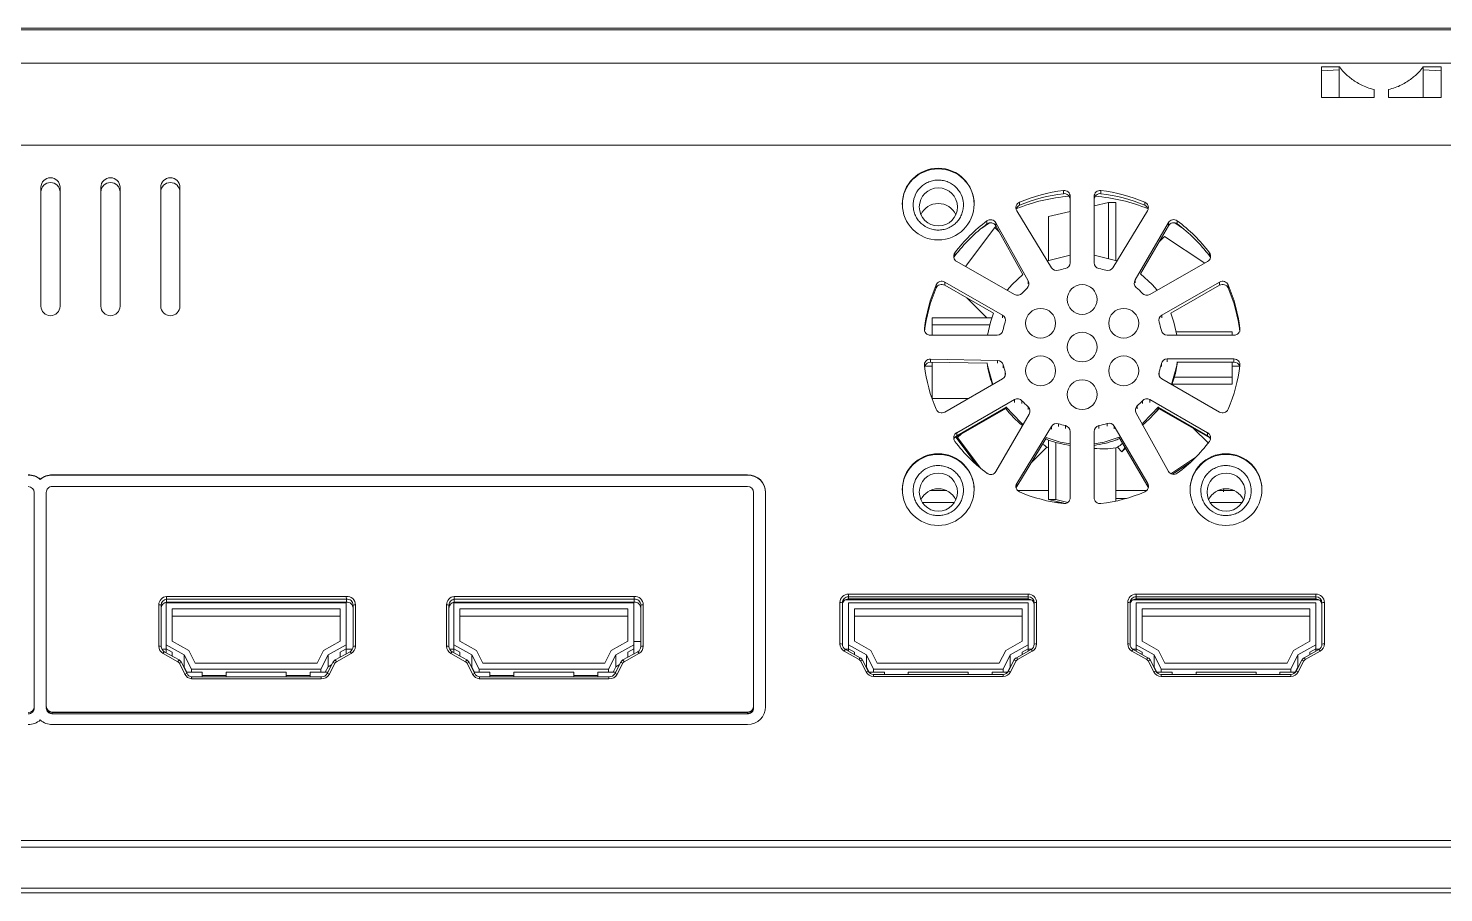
# Model space of a CAD drawing. Header units: millimetres. Extents: x 56 to 1167, y 133 to 726.
# Drawn here: x 844.4 to 962.5, y 185.2 to 257.3 of the extents above; entities that cross this region are included whole.
import ezdxf

# ---------------------------------------------------------------- set-up
doc = ezdxf.new("R2010")
doc.units = ezdxf.units.MM

msp = doc.modelspace()

# ---------------------------------------------------------------- linework, layer by layer
at = {"color": 7, "linetype": 'Continuous', "lineweight": 15}
for p, q in [((1143.744, 257.186), (790.787, 257.186)), ((1143.736, 257.304), (790.796, 257.304)), ((790.598, 254.404), (1143.934, 254.404)), ((952.266, 254.087), (953.809, 254.087)), ((952.266, 251.529), (952.266, 254.087)), ((952.266, 253.742), (953.766, 253.852)), ((953.766, 254.039), (953.766, 251.529)), ((960.723, 254.087), (962.266, 254.087)), ((960.766, 251.529), (960.766, 254.039)), ((960.766, 253.852), (962.266, 253.742)), ((962.266, 254.087), (962.266, 251.529)), ((956.666, 251.529), (952.266, 251.529)), ((956.666, 252.204), (956.666, 251.529)), ((957.866, 251.529), (957.866, 252.204)), ((962.266, 251.529), (957.866, 251.529)), ((1144.157, 247.542), (790.375, 247.542)), ((845.466, 244.038), (845.466, 234.123)), ((847.066, 234.123), (847.066, 244.038)), ((850.466, 244.038), (850.466, 234.123)), ((852.066, 234.123), (852.066, 244.038)), ((855.466, 244.038), (855.466, 234.123)), ((857.066, 234.123), (857.066, 244.038)), ((930.757, 243.507), (930.757, 243.768)), ((931.316, 237.75), (931.316, 243.276)), ((933.316, 243.276), (933.316, 237.75)), ((933.875, 243.768), (933.875, 243.507)), ((926.866, 242.084), (929.755, 237.331)), ((927.097, 242.797), (927.097, 242.535)), ((929.516, 241.596), (931.316, 242.019)), ((933.316, 242.489), (934.516, 242.771)), ((934.516, 242.771), (934.516, 238.134)), ((934.516, 242.771), (935.116, 242.771)), ((934.877, 237.331), (937.766, 242.084)), ((935.116, 242.771), (935.116, 237.938)), ((937.535, 242.535), (937.535, 242.797)), ((924.378, 240.977), (924.378, 241.239)), ((927.819, 236.222), (925.115, 241.081)), ((925.115, 241.081), (925.115, 240.82)), ((929.516, 241.596), (929.516, 237.938)), ((939.513, 241.096), (936.728, 236.31)), ((939.513, 240.834), (937.172, 236.811)), ((939.513, 240.834), (939.513, 241.096)), ((940.245, 241.245), (940.245, 240.984)), ((922.579, 237.435), (925.033, 240.683)), ((925.033, 240.683), (925.135, 240.784)), ((925.033, 240.683), (925.386, 240.333)), ((927.38, 236.75), (925.115, 240.82)), ((939.175, 239.929), (938.729, 239.487)), ((939.175, 239.929), (942.537, 237.713)), ((921.7, 238.579), (921.7, 238.317)), ((942.932, 238.317), (942.932, 238.579)), ((921.851, 237.852), (926.673, 235.089)), ((937.959, 235.089), (942.781, 237.852)), ((925.673, 233.371), (920.851, 236.134)), ((920.851, 236.134), (920.851, 235.872)), ((943.781, 236.134), (938.959, 233.371)), ((943.781, 235.872), (943.781, 236.134)), ((920.141, 235.638), (920.141, 235.9)), ((924.923, 233.539), (920.851, 235.872)), ((943.781, 235.872), (939.709, 233.539)), ((944.49, 235.9), (944.49, 235.638)), ((922.696, 234.815), (924.371, 233.154)), ((919.816, 233.154), (924.774, 233.154)), ((919.816, 232.559), (919.816, 233.154)), ((919.654, 231.703), (925.223, 231.703)), ((919.816, 231.703), (919.816, 232.559)), ((919.816, 232.559), (924.588, 232.559)), ((939.409, 231.703), (944.977, 231.703)), ((944.816, 231.979), (940.177, 231.979)), ((944.816, 231.979), (944.816, 231.703)), ((919.189, 229.128), (919.816, 229.128)), ((925.258, 229.602), (919.665, 229.707)), ((919.665, 229.707), (919.665, 229.446)), ((924.395, 229.356), (919.665, 229.446)), ((919.816, 226.427), (919.816, 229.443)), ((944.977, 229.718), (939.409, 229.718)), ((944.977, 229.456), (940.25, 229.456)), ((944.816, 229.456), (944.816, 228.196)), ((944.816, 229.128), (945.448, 229.128)), ((944.977, 229.456), (944.977, 229.718)), ((920.851, 225.287), (925.673, 228.05)), ((938.959, 228.05), (943.781, 225.287)), ((944.816, 228.196), (940.007, 228.196)), ((944.816, 228.196), (944.816, 227.602)), ((924.816, 227.618), (924.816, 227.602)), ((924.822, 227.602), (924.816, 227.602)), ((944.816, 227.602), (939.81, 227.602)), ((939.816, 227.559), (939.816, 227.602)), ((919.816, 226.427), (922.839, 226.427)), ((926.673, 226.331), (921.851, 223.568)), ((925.955, 225.658), (921.851, 223.307)), ((922.222, 223.455), (925.942, 225.584)), ((925.942, 225.584), (925.942, 225.651)), ((942.781, 223.568), (937.959, 226.331)), ((942.781, 223.307), (938.677, 225.658)), ((938.69, 225.584), (938.69, 225.651)), ((938.69, 225.584), (942.952, 223.144)), ((925.119, 220.325), (927.903, 225.111)), ((936.812, 225.199), (939.516, 220.34)), ((921.68, 223.144), (921.841, 223.237)), ((921.781, 223.202), (923.572, 220.831)), ((921.841, 223.237), (922.222, 223.455)), ((921.921, 223.157), (921.841, 223.237)), ((921.851, 223.568), (921.851, 223.307)), ((921.921, 223.157), (922.222, 223.455)), ((923.867, 220.581), (921.921, 223.157)), ((929.755, 224.09), (926.866, 219.337)), ((931.316, 218.145), (931.316, 223.671)), ((933.316, 223.671), (933.316, 218.145)), ((937.781, 219.333), (934.996, 224.118)), ((937.781, 219.071), (935.406, 223.153)), ((942.828, 222.706), (941.613, 223.911)), ((942.781, 223.307), (942.781, 223.568)), ((929.321, 223.114), (926.866, 219.075)), ((928.087, 221.084), (929.376, 222.362)), ((929.516, 217.985), (929.516, 222.948)), ((930.116, 217.985), (930.116, 222.752)), ((935.116, 222.942), (935.071, 222.931)), ((935.1, 222.942), (935.116, 222.942)), ((935.116, 222.948), (935.116, 222.942)), ((935.116, 217.858), (935.116, 222.305)), ((935.256, 222.362), (935.639, 221.982)), ((935.639, 221.982), (935.892, 222.317)), ((935.923, 222.263), (935.639, 221.982)), ((941.785, 221.513), (939.711, 220.146)), ((939.847, 220.095), (941.326, 221.069)), ((845.416, 219.653), (845.416, 219.679)), ((846.416, 220.058), (904.416, 220.058)), ((846.416, 220.034), (846.416, 220.058)), ((904.416, 220.034), (846.416, 220.034)), ((904.416, 220.034), (904.416, 220.058)), ((844.916, 218.569), (844.916, 200.706)), ((845.916, 218.58), (845.916, 200.751)), ((904.416, 219.075), (846.416, 219.075)), ((904.916, 200.751), (904.916, 218.58)), ((905.916, 218.569), (905.916, 200.706)), ((919.613, 218.73), (921.019, 218.73)), ((926.866, 219.337), (926.866, 219.075)), ((926.939, 218.73), (929.516, 218.73)), ((935.116, 218.73), (937.698, 218.73)), ((937.781, 219.071), (937.781, 219.333)), ((943.613, 218.73), (945.019, 218.73)), ((918.982, 217.734), (921.649, 217.734)), ((930.116, 217.985), (929.516, 217.985)), ((929.516, 217.985), (930.908, 217.658)), ((931.117, 217.749), (930.116, 217.985)), ((930.174, 217.734), (930.581, 217.734)), ((936.011, 218.083), (935.116, 218.083)), ((942.982, 217.734), (945.649, 217.734)), ((855.304, 205.753), (855.304, 209.208)), ((855.504, 209.183), (855.504, 205.727)), ((870.916, 209.366), (855.916, 209.366)), ((855.916, 209.366), (855.916, 205.879)), ((855.935, 209.904), (870.935, 209.904)), ((870.946, 209.679), (855.946, 209.679)), ((855.946, 209.418), (855.946, 209.679)), ((870.946, 209.418), (855.946, 209.418)), ((870.916, 205.879), (870.916, 209.366)), ((870.946, 209.418), (870.946, 209.679)), ((871.504, 205.727), (871.504, 209.183)), ((871.704, 209.21), (871.704, 205.753)), ((879.304, 205.753), (879.304, 209.208)), ((879.504, 209.183), (879.504, 205.727)), ((894.916, 209.366), (879.916, 209.366)), ((879.916, 209.366), (879.916, 205.879)), ((879.935, 209.904), (894.935, 209.904)), ((894.946, 209.679), (879.946, 209.679)), ((879.946, 209.418), (879.946, 209.679)), ((894.946, 209.418), (879.946, 209.418)), ((894.916, 205.879), (894.916, 209.366)), ((894.946, 209.418), (894.946, 209.679)), ((895.504, 205.727), (895.504, 209.183)), ((895.704, 209.208), (895.704, 205.753)), ((912.116, 205.943), (912.116, 209.404)), ((912.316, 209.377), (912.316, 205.917)), ((912.56, 209.629), (928.072, 209.629)), ((912.816, 210.098), (927.816, 210.098)), ((912.816, 210.098), (912.816, 209.873)), ((927.816, 209.873), (912.816, 209.873)), ((912.816, 209.699), (912.816, 209.873)), ((927.816, 209.699), (912.816, 209.699)), ((927.816, 209.366), (912.816, 209.366)), ((912.816, 209.366), (912.816, 205.879)), ((927.816, 210.098), (927.816, 209.873)), ((927.816, 209.699), (927.816, 209.873)), ((927.816, 205.879), (927.816, 209.366)), ((928.316, 205.917), (928.316, 209.377)), ((928.516, 209.404), (928.516, 205.943)), ((936.116, 205.943), (936.116, 209.404)), ((936.316, 209.377), (936.316, 205.917)), ((936.56, 209.629), (952.072, 209.629)), ((936.816, 210.098), (951.816, 210.098)), ((936.816, 209.873), (936.816, 210.098)), ((951.816, 209.873), (936.816, 209.873)), ((936.816, 209.699), (936.816, 209.873)), ((936.816, 209.699), (951.816, 209.699)), ((951.816, 209.366), (936.816, 209.366)), ((936.816, 209.366), (936.816, 205.879)), ((951.816, 209.873), (951.816, 210.098)), ((951.816, 209.699), (951.816, 209.873)), ((951.816, 205.879), (951.816, 209.366)), ((952.316, 205.917), (952.316, 209.377)), ((952.516, 209.404), (952.516, 205.943)), ((870.416, 208.868), (856.416, 208.868)), ((856.416, 208.868), (856.416, 206.169)), ((870.416, 208.266), (856.416, 208.266)), ((870.416, 206.169), (870.416, 208.868)), ((894.416, 208.868), (880.416, 208.868)), ((880.416, 208.868), (880.416, 206.169)), ((894.416, 208.266), (880.416, 208.266)), ((894.416, 206.169), (894.416, 208.868)), ((927.316, 208.868), (913.316, 208.868)), ((913.316, 208.868), (913.316, 206.169)), ((927.316, 208.266), (913.316, 208.266)), ((927.316, 206.169), (927.316, 208.868)), ((951.316, 208.868), (937.316, 208.868)), ((937.316, 208.868), (937.316, 206.169)), ((951.316, 208.266), (937.316, 208.266)), ((951.316, 206.169), (951.316, 208.868)), ((855.916, 205.507), (855.556, 205.507)), ((855.916, 205.879), (857.416, 205.032)), ((855.916, 205.879), (855.916, 205.531)), ((856.416, 205.249), (855.916, 205.531)), ((855.916, 205.531), (855.916, 205.208)), ((856.416, 206.169), (857.795, 205.391)), ((869.037, 205.391), (870.416, 206.169)), ((869.416, 205.032), (870.916, 205.879)), ((870.416, 205.249), (870.916, 205.531)), ((870.916, 205.879), (870.916, 205.531)), ((870.916, 205.531), (870.916, 205.109)), ((871.453, 205.507), (870.916, 205.507)), ((879.916, 205.507), (879.556, 205.507)), ((879.916, 205.879), (881.416, 205.032)), ((879.916, 205.879), (879.916, 205.531)), ((880.416, 205.249), (879.916, 205.531)), ((879.916, 205.531), (879.916, 205.208)), ((880.416, 206.169), (881.795, 205.391)), ((893.037, 205.391), (894.416, 206.169)), ((893.416, 205.032), (894.916, 205.879)), ((894.416, 205.249), (894.916, 205.531)), ((895.504, 206.152), (894.916, 206.152)), ((894.916, 205.879), (894.916, 205.531)), ((894.916, 205.531), (894.916, 205.109)), ((912.816, 205.507), (912.535, 205.507)), ((913.804, 204.795), (912.569, 205.487)), ((912.816, 205.879), (914.316, 205.032)), ((912.816, 205.879), (912.816, 205.531)), ((913.316, 205.249), (912.816, 205.531)), ((912.816, 205.531), (912.816, 205.349)), ((913.316, 206.169), (914.695, 205.391)), ((925.937, 205.391), (927.316, 206.169)), ((926.316, 205.032), (927.816, 205.879)), ((928.062, 205.487), (926.828, 204.795)), ((927.316, 205.249), (927.816, 205.531)), ((927.816, 205.879), (927.816, 205.531)), ((927.816, 205.531), (927.816, 205.349)), ((928.096, 205.507), (927.816, 205.507)), ((936.816, 205.507), (936.535, 205.507)), ((937.804, 204.795), (936.569, 205.487)), ((936.816, 205.879), (938.316, 205.032)), ((936.816, 205.879), (936.816, 205.531)), ((937.316, 205.249), (936.816, 205.531)), ((936.816, 205.531), (936.816, 205.349)), ((937.316, 206.169), (938.695, 205.391)), ((949.937, 205.391), (951.316, 206.169)), ((950.316, 205.032), (951.816, 205.879)), ((952.062, 205.487), (950.828, 204.795)), ((951.316, 205.249), (951.816, 205.531)), ((951.816, 205.879), (951.816, 205.531)), ((951.816, 205.531), (951.816, 205.349)), ((952.096, 205.507), (951.816, 205.507)), ((856.895, 204.457), (855.66, 205.148)), ((856.992, 204.606), (855.758, 205.297)), ((856.416, 205.249), (856.416, 204.928)), ((856.993, 204.604), (856.992, 204.606)), ((857.478, 203.418), (857.015, 204.332)), ((857.657, 203.481), (857.194, 204.396)), ((857.416, 205.032), (858.016, 203.837)), ((857.416, 205.032), (857.416, 204.026)), ((857.795, 205.391), (858.325, 204.335)), ((858.325, 204.335), (868.507, 204.335)), ((868.507, 204.335), (869.037, 205.391)), ((868.816, 203.837), (869.416, 205.032)), ((869.815, 204.396), (869.351, 203.481)), ((869.416, 205.032), (869.416, 204.026)), ((869.993, 204.332), (869.53, 203.418)), ((870.016, 204.606), (870.015, 204.604)), ((871.251, 205.297), (870.016, 204.606)), ((871.348, 205.148), (870.114, 204.457)), ((870.416, 205.249), (870.416, 204.83)), ((880.895, 204.457), (879.66, 205.148)), ((880.992, 204.606), (879.758, 205.297)), ((880.416, 205.249), (880.416, 204.928)), ((880.993, 204.604), (880.992, 204.606)), ((881.478, 203.418), (881.015, 204.332)), ((881.657, 203.481), (881.194, 204.396)), ((881.416, 205.032), (882.016, 203.837)), ((881.416, 205.032), (881.416, 204.026)), ((881.795, 205.391), (882.325, 204.335)), ((882.325, 204.335), (892.507, 204.335)), ((892.507, 204.335), (893.037, 205.391)), ((892.816, 203.837), (893.416, 205.032)), ((893.815, 204.396), (893.351, 203.481)), ((893.416, 205.032), (893.416, 204.026)), ((893.993, 204.332), (893.53, 203.418)), ((894.016, 204.606), (894.015, 204.604)), ((895.251, 205.297), (894.016, 204.606)), ((895.348, 205.148), (894.114, 204.457)), ((894.416, 205.249), (894.416, 204.83)), ((913.706, 204.647), (912.472, 205.339)), ((913.316, 205.249), (913.316, 205.069)), ((913.804, 204.795), (913.805, 204.794)), ((914.29, 203.605), (913.827, 204.521)), ((914.469, 203.669), (914.005, 204.585)), ((914.316, 205.032), (914.916, 203.837)), ((914.316, 205.032), (914.316, 204.026)), ((914.695, 205.391), (915.225, 204.335)), ((915.225, 204.335), (925.407, 204.335)), ((925.407, 204.335), (925.937, 205.391)), ((925.716, 203.837), (926.316, 205.032)), ((926.626, 204.585), (926.163, 203.669)), ((926.316, 205.032), (926.316, 204.026)), ((926.805, 204.521), (926.341, 203.605)), ((926.827, 204.794), (926.828, 204.795)), ((928.16, 205.339), (926.925, 204.647)), ((927.316, 205.249), (927.316, 205.069)), ((937.706, 204.647), (936.472, 205.339)), ((937.316, 205.249), (937.316, 205.069)), ((937.804, 204.795), (937.805, 204.794)), ((938.29, 203.605), (937.827, 204.521)), ((938.469, 203.669), (938.005, 204.585)), ((938.316, 205.032), (938.916, 203.837)), ((938.316, 205.032), (938.316, 204.026)), ((938.695, 205.391), (939.225, 204.335)), ((939.225, 204.335), (949.407, 204.335)), ((949.407, 204.335), (949.937, 205.391)), ((949.716, 203.837), (950.316, 205.032)), ((950.626, 204.585), (950.163, 203.669)), ((950.316, 205.032), (950.316, 204.026)), ((950.805, 204.521), (950.341, 203.605)), ((950.827, 204.794), (950.828, 204.795)), ((952.16, 205.339), (950.925, 204.647)), ((951.316, 205.249), (951.316, 205.069)), ((857.367, 204.053), (857.416, 204.026)), ((857.416, 204.026), (857.641, 203.577)), ((858.916, 203.577), (857.608, 203.577)), ((857.657, 203.479), (857.657, 203.481)), ((858.016, 203.837), (868.816, 203.837)), ((858.016, 203.837), (858.016, 203.577)), ((868.846, 203.208), (858.046, 203.208)), ((858.916, 203.577), (858.916, 203.208)), ((858.916, 203.315), (860.916, 203.315)), ((860.916, 203.577), (860.916, 203.208)), ((865.916, 203.577), (860.916, 203.577)), ((865.916, 203.577), (865.916, 203.208)), ((865.916, 203.315), (867.916, 203.315)), ((867.916, 203.577), (867.916, 203.208)), ((869.4, 203.577), (867.916, 203.577)), ((868.816, 203.837), (868.816, 203.577)), ((869.19, 203.577), (869.416, 204.026)), ((869.351, 203.481), (869.351, 203.479)), ((869.416, 204.026), (869.712, 204.192)), ((881.367, 204.053), (881.416, 204.026)), ((881.416, 204.026), (881.641, 203.577)), ((882.916, 203.577), (881.608, 203.577)), ((881.657, 203.479), (881.657, 203.481)), ((882.016, 203.837), (892.816, 203.837)), ((882.016, 203.837), (882.016, 203.577)), ((892.846, 203.208), (882.046, 203.208)), ((882.916, 203.577), (882.916, 203.208)), ((882.916, 203.315), (884.916, 203.315)), ((884.916, 203.577), (884.916, 203.208)), ((889.916, 203.577), (884.916, 203.577)), ((889.916, 203.577), (889.916, 203.208)), ((889.916, 203.315), (891.916, 203.315)), ((891.916, 203.577), (891.916, 203.208)), ((893.4, 203.577), (891.916, 203.577)), ((892.816, 203.837), (892.816, 203.577)), ((893.19, 203.577), (893.416, 204.026)), ((893.351, 203.481), (893.351, 203.479)), ((893.416, 204.026), (893.712, 204.192)), ((914.278, 204.047), (914.316, 204.026)), ((914.316, 204.026), (914.541, 203.577)), ((914.469, 203.669), (914.469, 203.668)), ((915.816, 203.577), (914.529, 203.577)), ((914.916, 203.837), (925.716, 203.837)), ((914.916, 203.837), (914.916, 203.577)), ((925.716, 203.396), (914.916, 203.396)), ((925.716, 203.222), (914.916, 203.222)), ((915.816, 203.577), (915.816, 203.396)), ((917.816, 203.577), (917.816, 203.396)), ((922.816, 203.577), (917.816, 203.577)), ((922.816, 203.577), (922.816, 203.396)), ((924.816, 203.577), (924.816, 203.396)), ((926.102, 203.577), (924.816, 203.577)), ((925.716, 203.837), (925.716, 203.577)), ((926.09, 203.577), (926.316, 204.026)), ((926.163, 203.668), (926.163, 203.669)), ((926.316, 204.026), (926.354, 204.047)), ((938.278, 204.047), (938.316, 204.026)), ((938.316, 204.026), (938.541, 203.577)), ((938.469, 203.669), (938.469, 203.668)), ((939.816, 203.577), (938.529, 203.577)), ((938.916, 203.837), (949.716, 203.837)), ((938.916, 203.837), (938.916, 203.577)), ((949.716, 203.396), (938.916, 203.396)), ((949.716, 203.222), (938.916, 203.222)), ((939.816, 203.577), (939.816, 203.396)), ((941.816, 203.577), (941.816, 203.396)), ((946.816, 203.577), (941.816, 203.577)), ((946.816, 203.577), (946.816, 203.396)), ((948.816, 203.577), (948.816, 203.396)), ((950.102, 203.577), (948.816, 203.577)), ((949.716, 203.837), (949.716, 203.577)), ((950.09, 203.577), (950.316, 204.026)), ((950.163, 203.668), (950.163, 203.669)), ((950.316, 204.026), (950.354, 204.047)), ((868.836, 203.034), (858.035, 203.034)), ((892.836, 203.034), (882.035, 203.034)), ((844.916, 200.608), (844.916, 200.706)), ((845.916, 200.706), (845.916, 200.751)), ((904.916, 200.751), (904.916, 200.706)), ((846.416, 200.255), (904.416, 200.255)), ((904.416, 200.21), (846.416, 200.21)), ((846.416, 200.118), (846.416, 200.21)), ((904.416, 200.118), (846.416, 200.118)), ((846.416, 200.105), (904.416, 200.105)), ((904.416, 200.118), (904.416, 200.21)), ((904.416, 199.218), (846.416, 199.218)), ((783.405, 189.554), (1151.127, 189.554)), ((1151.127, 188.988), (783.405, 188.988)), ((783.808, 185.553), (1150.757, 185.553)), ((1150.798, 185.188), (783.768, 185.188))]:
    msp.add_line(p, q, dxfattribs=at)
at = {"color": 8, "linetype": 'Continuous', "lineweight": 15}
for p, q in [((927.819, 235.986), (927.819, 236.222)), ((936.728, 236.31), (936.728, 236.075)), ((925.673, 233.135), (925.673, 233.371)), ((938.959, 233.371), (938.959, 233.135)), ((919.158, 232.257), (919.158, 232.141)), ((945.474, 232.141), (945.474, 232.257)), ((925.258, 229.366), (925.258, 229.602)), ((925.736, 229.216), (925.736, 228.981)), ((938.92, 229.089), (938.92, 229.325)), ((939.409, 229.718), (939.409, 229.483)), ((925.898, 228.398), (925.898, 228.634)), ((938.733, 228.634), (938.733, 228.398)), ((926.673, 226.096), (926.673, 226.331)), ((927.295, 226.233), (927.295, 225.998)), ((927.804, 225.492), (927.804, 225.728)), ((936.91, 225.803), (936.91, 225.567)), ((937.337, 225.998), (937.337, 226.233)), ((937.959, 226.331), (937.959, 226.096)), ((930.33, 224.308), (930.33, 224.073)), ((934.408, 224.106), (934.408, 224.342)), ((929.755, 223.855), (929.755, 224.09)), ((930.919, 223.921), (930.919, 224.157)), ((933.712, 224.157), (933.712, 223.921)), ((934.996, 224.118), (934.996, 223.883)), ((914.916, 203.396), (914.916, 203.222)), ((925.716, 203.396), (925.716, 203.222)), ((938.916, 203.222), (938.916, 203.396)), ((949.716, 203.222), (949.716, 203.396)), ((846.416, 200.105), (846.416, 200.118)), ((904.416, 200.105), (904.416, 200.118))]:
    msp.add_line(p, q, dxfattribs=at)
at = {"color": 7, "linetype": 'Continuous', "lineweight": 15, "flags": 128}
for points in [[(953.766, 254.039), (953.775, 254.061), (953.809, 254.087)], [(960.723, 254.087), (960.757, 254.061), (960.766, 254.039)], [(923.889, 240.596), (923.94, 240.633), (924.577, 241.066)], [(940.044, 241.073), (940.692, 240.633), (940.743, 240.596)], [(931.316, 238.377), (929.529, 237.943), (929.41, 237.898)], [(935.222, 237.898), (935.103, 237.943), (933.316, 238.377)], [(927.38, 236.75), (926.485, 235.938), (926.054, 235.444)], [(938.578, 235.444), (938.147, 235.938), (937.172, 236.811)], [(924.923, 233.539), (924.657, 232.8), (924.407, 231.703)], [(940.225, 231.703), (939.975, 232.8), (939.709, 233.539)], [(924.397, 229.382), (924.428, 229.183), (924.876, 227.593)], [(939.756, 227.593), (940.203, 229.183), (940.249, 229.483)], [(925.942, 225.715), (927.215, 224.398), (927.402, 224.249)], [(937.307, 224.31), (937.417, 224.398), (938.69, 225.715)], [(929.327, 223.151), (930.488, 222.786), (931.316, 222.639)], [(933.316, 222.639), (934.143, 222.786), (935.4, 223.19)], [(930.116, 222.752), (930.732, 222.603), (931.316, 222.508)]]:
    msp.add_lwpolyline(points, dxfattribs=at)
at = {"color": 7, "linetype": 'Continuous', "lineweight": 15}
for centre, radius in [((920.311, 242.639), 2.994), ((920.325, 242.402), 1.591), ((920.311, 218.821), 2.994), ((944.311, 218.821), 2.994), ((920.325, 218.607), 1.591), ((944.325, 218.607), 1.591)]:
    msp.add_circle(centre, radius, dxfattribs=at)
for centre, radius, start, end in [((920.316, 242.576), 3, 0.32824, 179.67176), ((846.266, 244.032), 0.8, 0.39595, 179.60405), ((846.266, 243.641), 0.8, 0.39604, 179.60396), ((851.266, 244.032), 0.8, 0.39629, 179.60371), ((851.266, 243.641), 0.8, 0.39638, 179.60362), ((856.266, 244.032), 0.8, 0.39595, 179.60405), ((856.266, 243.641), 0.8, 0.39604, 179.60396), ((932.313, 228.98), 14.351, 94.32298, 112.50284), ((932.319, 228.98), 14.351, 67.43517, 85.67698), ((920.316, 241.083), 1.605, 24.65442, 155.34558), ((846.266, 234.129), 0.8, 180.39604, 359.60396), ((851.266, 234.129), 0.8, 180.39638, 359.60362), ((856.266, 234.129), 0.8, 180.39604, 359.60396), ((932.192, 230.379), 7.876, 187.46276, 200.52867), ((932.442, 230.379), 7.874, 343.90699, 353.27078), ((932.432, 230.382), 7.884, 339.35036, 343.90681), ((930.864, 229.88), 6.458, 200.50665, 200.65812), ((932.3, 230.458), 8.011, 217.46764, 231.48574), ((932.366, 230.424), 7.963, 308.40055, 322.57486), ((932.315, 230.503), 8.057, 247.84163, 249.67204), ((932.302, 229.289), 7.52, 247.09823, 248.25107), ((932.312, 230.495), 8.049, 249.6741, 254.16824), ((932.318, 230.503), 8.057, 277.11706, 290.20099), ((931.757, 232.025), 9.679, 290.20713, 290.30885), ((932.308, 230.525), 8.08, 290.3327, 292.86948), ((932.321, 229.31), 7.542, 291.75062, 292.90008), ((920.316, 218.758), 3, 0.32821, 179.67179), ((944.316, 218.758), 3, 0.32816, 179.67184), ((844.416, 218.53), 1.503, 48.32024, 90.01496), ((846.415, 218.53), 1.503, 89.98468, 131.68012), ((904.419, 218.536), 1.497, 0.10947, 90.10895), ((920.316, 217.289), 1.605, 24.65452, 155.34548), ((944.316, 217.289), 1.605, 24.65453, 155.34547), ((856, 209.21), 0.696, 95.36207, 180.17568), ((855.356, 208.807), 0.404, 68.51619, 97.3683), ((856.001, 209.185), 0.497, 96.39162, 180.18179), ((856.001, 208.924), 0.497, 96.39587, 179.40025), ((871.006, 209.21), 0.698, 0.00044, 95.8533), ((871.006, 209.184), 0.498, 359.89456, 96.88199), ((871.006, 208.923), 0.498, 0.67553, 96.87739), ((871.655, 208.807), 0.406, 83.04301, 111.82971), ((880, 209.21), 0.696, 95.36101, 180.17674), ((879.356, 208.807), 0.404, 68.51415, 97.36981), ((880.001, 209.185), 0.497, 96.39264, 180.18077), ((880.001, 208.924), 0.497, 96.39682, 179.3993), ((895.006, 209.21), 0.698, 359.88961, 95.85377), ((895.006, 209.184), 0.498, 359.89465, 96.88265), ((895.006, 208.923), 0.498, 0.67641, 96.87727), ((895.652, 208.807), 0.404, 82.62776, 111.48722), ((912.165, 209.001), 0.406, 68.16868, 96.95833), ((928.467, 209.001), 0.406, 83.04167, 111.83132), ((936.165, 209.001), 0.406, 68.16819, 96.95882), ((952.467, 209.001), 0.406, 83.04111, 111.83189), ((855.353, 205.35), 0.406, 68.1697, 96.95759), ((855.997, 205.754), 0.693, 180.09673, 240.88733), ((855.999, 205.727), 0.495, 180.09587, 240.88736), ((871.009, 205.727), 0.495, 299.11264, 359.90413), ((871.011, 205.754), 0.693, 299.11267, 359.90327), ((871.655, 205.35), 0.406, 83.04241, 111.8303), ((879.353, 205.35), 0.406, 68.16766, 96.95908), ((879.997, 205.754), 0.693, 180.09511, 240.88896), ((879.999, 205.727), 0.495, 180.09628, 240.88843), ((895.009, 205.727), 0.495, 299.11157, 359.90372), ((895.011, 205.754), 0.693, 299.11104, 359.90489), ((895.655, 205.35), 0.406, 83.04092, 111.83234), ((912.165, 205.541), 0.406, 68.16868, 96.95833), ((928.467, 205.541), 0.406, 83.04167, 111.83132), ((936.165, 205.541), 0.406, 68.16819, 96.95882), ((952.467, 205.541), 0.406, 83.04111, 111.83189), ((856.749, 204.197), 0.299, 26.89212, 60.80765), ((856.75, 204.17), 0.498, 26.89252, 60.80663), ((870.258, 204.17), 0.498, 119.19337, 153.10748), ((870.259, 204.197), 0.299, 119.19235, 153.10788), ((880.749, 204.197), 0.299, 26.89154, 60.8047), ((880.75, 204.17), 0.498, 26.89252, 60.80663), ((894.258, 204.17), 0.498, 119.19337, 153.10748), ((894.259, 204.197), 0.299, 119.1953, 153.10846), ((858.104, 203.73), 0.7, 206.50526, 264.33261), ((858.105, 203.703), 0.5, 206.50002, 263.27332), ((868.903, 203.732), 0.701, 264.44817, 333.40567), ((868.903, 203.704), 0.501, 263.45028, 333.40305), ((882.104, 203.73), 0.7, 206.50571, 264.33216), ((882.105, 203.703), 0.5, 206.50056, 263.27278), ((892.903, 203.732), 0.701, 264.44969, 333.40502), ((892.903, 203.704), 0.501, 263.45095, 333.40239), ((844.417, 200.609), 0.499, 269.89069, 359.89076)]:
    msp.add_arc(centre, radius, start, end, dxfattribs=at)
at = {"color": 8, "linetype": 'Continuous', "lineweight": 15}
for centre, radius, start, end in [((913.046, 205.066), 0.636, 138.5935, 154.65506), ((927.586, 205.067), 0.635, 25.33892, 41.41252), ((937.046, 205.066), 0.636, 138.59053, 154.65703), ((951.585, 205.066), 0.636, 25.34297, 41.40947), ((856.22, 204.886), 0.618, 138.38299, 154.91422), ((857.455, 204.195), 0.618, 138.39098, 154.90991), ((857.236, 203.999), 0.399, 96.06183, 123.53056), ((869.772, 203.999), 0.399, 56.46944, 83.93817), ((869.554, 204.195), 0.618, 25.09009, 41.60902), ((870.789, 204.886), 0.618, 25.08578, 41.61701), ((880.22, 204.886), 0.618, 138.39029, 154.91093), ((881.454, 204.196), 0.618, 138.38195, 154.91894), ((881.236, 203.999), 0.399, 96.06097, 123.5299), ((893.772, 203.999), 0.399, 56.4701, 83.93903), ((893.554, 204.196), 0.618, 25.08106, 41.61805), ((894.788, 204.886), 0.618, 25.08907, 41.60971), ((914.281, 204.375), 0.636, 138.58916, 154.65739), ((914.049, 204.183), 0.405, 96.21817, 123.32795), ((926.582, 204.183), 0.405, 56.67183, 83.78281), ((926.351, 204.375), 0.636, 25.34333, 41.40811), ((938.281, 204.375), 0.636, 138.58969, 154.65888), ((938.049, 204.183), 0.405, 96.21683, 123.32891), ((950.582, 204.183), 0.405, 56.67109, 83.78317), ((950.351, 204.375), 0.636, 25.34112, 41.41031), ((857.688, 203.106), 0.376, 94.74251, 123.94902), ((869.312, 203.083), 0.399, 56.88207, 84.37705), ((881.688, 203.106), 0.376, 94.74144, 123.94859), ((893.312, 203.083), 0.399, 56.88264, 84.37807), ((914.513, 203.267), 0.405, 96.21817, 123.32795), ((926.119, 203.267), 0.405, 56.67025, 83.78363), ((938.513, 203.267), 0.405, 96.21678, 123.32896), ((950.119, 203.267), 0.405, 56.67104, 83.78322)]:
    msp.add_arc(centre, radius, start, end, dxfattribs=at)
at = {"color": 7, "linetype": 'Continuous', "lineweight": 15}
for centre, major_axis, ratio, start_param, end_param in [((932.316, 230.71), (13.25, 0), 0.9923894, 1.6887165, 1.9756365), ((932.316, 230.449), (13.25, 0), 0.9923894, 1.6887165, 1.9756365), ((930.816, 243.276), (0.5, 0), 0.9923894, 0, 1.6887165), ((930.816, 243.014), (0.5, 0), 0.9923894, 0, 1.6887165), ((933.816, 243.276), (0.5, 0), 0.9923894, 1.4528762, 3.1415927), ((933.816, 243.014), (0.5, 0), 0.9923894, 1.4528762, 3.1415927), ((932.316, 230.71), (13.25, 0), 0.9923894, 1.1659561, 1.4528762), ((932.316, 230.449), (13.25, 0), 0.9923894, 1.1659561, 1.4528762), ((927.294, 242.341), (0.5, 0), 0.9923894, 1.9756365, 3.6842538), ((927.294, 242.079), (0.5, 0), 0.9923894, 1.9756365, 2.8747124), ((937.338, 242.341), (0.5, 0), 0.9923894, 5.7405241, 7.4491414), ((937.338, 242.079), (0.5, 0), 0.9923894, 0.2668802, 1.1659561), ((932.316, 230.71), (13.25, 0), 0.9923894, 2.2131537, 2.5000737), ((932.316, 230.449), (13.25, 0), 0.9923894, 2.2131537, 2.5000737), ((924.678, 240.842), (0.5, 0), 0.9923894, 0.5045364, 2.2131537), ((924.678, 240.58), (0.5, 0), 0.9923894, 0.5045364, 2.2131537), ((939.946, 240.848), (0.5, 0), 0.9923894, 0.9292774, 2.6179939), ((939.946, 240.586), (0.5, 0), 0.9923894, 0.9292774, 2.6179939), ((932.316, 230.71), (13.25, 0), 0.9923894, 0.6415189, 0.9292774), ((932.316, 230.449), (13.25, 0), 0.9923894, 0.6415189, 0.9292774), ((922.101, 238.282), (0.5, 0), 0.9923894, 2.5000737, 4.1887902), ((942.531, 238.282), (0.5, 0), 0.9923894, 5.2359878, 6.9247042), ((922.101, 238.02), (0.5, 0), 0.9923894, 2.5000737, 2.8747124), ((930.183, 237.587), (0.5, 0), 0.9923894, 3.6842538, 5.0110273), ((930.816, 237.75), (0.5, 0), 0.9923894, 4.9207908, 6.2831853), ((933.816, 237.75), (0.5, 0), 0.9923894, 3.1415927, 4.5039872), ((934.449, 237.587), (0.5, 0), 0.9923894, 4.4137506, 5.7405241), ((942.531, 238.02), (0.5, 0), 0.9923894, 0.2668802, 0.6415189), ((920.601, 235.704), (0.5, 0), 0.9923894, 1.0471976, 2.735914), ((927.382, 235.982), (0.5, 0), 0.9923894, 5.4609482, 6.7877217), ((932.316, 230.71), (6.75, 0), 0.9923894, 1.7791981, 1.8694347), ((932.316, 230.71), (6.75, 0), 0.9923894, 1.272158, 1.3623945), ((937.161, 236.062), (0.5, 0), 0.9923894, 2.6179939, 3.9803884), ((944.031, 235.704), (0.5, 0), 0.9923894, 0.4056786, 2.0943951), ((932.316, 230.71), (13.25, 0), 0.9923894, 2.735914, 3.0236725), ((932.316, 230.449), (13.25, 0), 0.9923894, 2.735914, 3.0236725), ((920.601, 235.442), (0.5, 0), 0.9923894, 1.0471976, 2.735914), ((926.923, 235.519), (0.5, 0), 0.9923894, 4.1887902, 5.5511847), ((932.316, 230.71), (6.75, 0), 0.9923894, 2.3193555, 2.4095921), ((932.316, 230.71), (6.75, 0), 0.9923894, 0.7320006, 0.8387957), ((937.709, 235.519), (0.5, 0), 0.9923894, 3.8735932, 5.2359878), ((944.031, 235.442), (0.5, 0), 0.9923894, 0.4056786, 2.0943951), ((932.316, 230.71), (13.25, 0), 0.9923894, 0.1179202, 0.4056786), ((932.316, 230.449), (13.25, 0), 0.9923894, 0.1179202, 0.4056786), ((925.423, 232.941), (0.5, 0), 0.9923894, 5.9679883, 7.3303829), ((932.316, 230.71), (6.75, 0), 0.9923894, 2.8263957, 2.9331908), ((939.209, 232.941), (0.5, 0), 0.9923894, 2.0943951, 3.4567896), ((932.316, 230.71), (6.75, 0), 0.9923894, 0.2084018, 0.315197), ((919.654, 232.199), (0.5, 0), 0.9923894, 3.0236725, 4.712389), ((925.223, 232.199), (0.5, 0), 0.9923894, 4.712389, 6.0747835), ((939.409, 232.199), (0.5, 0), 0.9923894, 3.3499945, 4.712389), ((944.977, 232.199), (0.5, 0), 0.9923894, 4.712389, 6.4011055), ((919.656, 229.211), (0.5, 0), 0.9923894, 1.5517339, 3.2603512), ((932.316, 230.71), (13.25, 0), 0.9923894, 3.2603512, 3.5472713), ((919.656, 228.95), (0.5, 0), 0.9923894, 1.5517339, 2.7746487), ((925.249, 229.106), (0.5, 0), 0.9923894, 0.2249604, 1.5517339), ((932.316, 230.71), (6.75, 0), 0.9923894, 3.3665531, 3.4567896), ((932.316, 230.71), (6.75, 0), 0.9923894, 5.9679883, 6.0747835), ((939.409, 229.222), (0.5, 0), 0.9923894, 1.5707963, 2.9331908), ((932.316, 230.71), (13.25, 0), 0.9923894, 5.8775067, 6.1652652), ((944.977, 229.222), (0.5, 0), 0.9923894, 6.1652652, 7.8539816), ((944.977, 228.96), (0.5, 0), 0.9923894, 0.3442968, 1.5707963), ((925.423, 228.48), (0.5, 0), 0.9923894, 5.2359878, 6.5983823), ((939.209, 228.48), (0.5, 0), 0.9923894, 2.8263957, 4.1887902), ((920.601, 225.717), (0.5, 0), 0.9923894, 3.5472713, 5.2359878), ((926.923, 225.902), (0.5, 0), 0.9923894, 0.7320006, 2.0943951), ((932.316, 230.71), (6.75, 0), 0.9923894, 3.8735932, 3.9803884), ((927.47, 225.359), (0.5, 0), 0.9923894, 5.7595865, 7.1219811), ((937.25, 225.439), (0.5, 0), 0.9923894, 2.3193555, 3.646129), ((932.316, 230.71), (6.75, 0), 0.9923894, 5.4609482, 5.5511847), ((937.709, 225.902), (0.5, 0), 0.9923894, 1.0471976, 2.4095921), ((932.316, 229.861), (7.084, -3.21), 0.7675211, 5.9971358, 6.0790439), ((944.031, 225.717), (0.5, 0), 0.9923894, 4.1887902, 5.8775067), ((930.183, 223.834), (0.5, 0), 0.9923894, 1.272158, 2.5989315), ((932.316, 230.71), (6.75, 0), 0.9923894, 4.4137506, 4.5039872), ((932.316, 230.71), (6.75, 0), 0.9923894, 4.9207908, 5.0275859), ((934.563, 223.87), (0.5, 0), 0.9923894, 0.5235988, 1.8859933), ((922.101, 223.139), (0.5, 0), 0.9923894, 2.0943951, 3.7831116), ((922.101, 222.877), (0.5, 0), 0.9923894, 2.0943951, 2.8747124), ((930.816, 223.671), (0.5, 0), 0.9923894, 0, 1.3623945), ((933.816, 223.671), (0.5, 0), 0.9923894, 1.7791981, 3.1415927), ((942.531, 223.139), (0.5, 0), 0.9923894, 5.6416664, 7.3303829), ((942.531, 222.877), (0.5, 0), 0.9923894, 0.2668802, 1.0471976), ((932.316, 230.71), (13.25, 0), 0.9923894, 3.7831116, 4.0708701), ((932.316, 229.861), (-3.224, 8.374), 0.8086225, 2.2416449, 2.2944598), ((932.316, 229.861), (-5.695, 6.176), 0.7901204, 2.4130099, 2.6618779), ((932.316, 229.861), (3.224, 8.374), 0.8086225, 3.9887255, 4.0523583), ((932.316, 230.71), (13.25, 0), 0.9923894, 5.3547463, 5.6416664), ((844.416, 218.569), (1.5, 0), 0.9923894, 0.8410687, 1.5707963), ((846.416, 218.569), (1.5, 0), 0.9923894, 1.5707963, 2.300524), ((904.416, 218.569), (1.5, 0), 0.9923894, 0, 1.5707963), ((924.686, 220.573), (0.5, 0), 0.9923894, 4.0708701, 5.7595865), ((939.954, 220.579), (0.5, 0), 0.9923894, 3.646129, 5.3547463), ((844.416, 218.569), (0.5, 0), 0.9923894, 0, 1.5707963), ((846.416, 218.58), (0.5, 0), 0.9905012, 1.5707963, 3.1415927), ((904.416, 218.58), (0.5, 0), 0.9905012, 0, 1.5707963), ((927.294, 219.08), (0.5, 0), 0.9923894, 2.5989315, 4.3075488), ((927.294, 218.819), (0.5, 0), 0.9923894, 2.5989315, 2.8747124), ((932.316, 230.71), (13.25, 0), 0.9923894, 4.3075488, 4.5944688), ((932.316, 230.71), (13.25, 0), 0.9923894, 4.8303091, 5.1180676), ((937.348, 219.084), (0.5, 0), 0.9923894, 5.1180676, 6.8067841), ((937.348, 218.823), (0.5, 0), 0.9923894, 0.2668802, 0.5235988), ((944.671, 204.325), (0, 21.461), 0.0349474, 0.8254531, 0.8410687), ((930.816, 218.145), (0.5, 0), 0.9923894, 4.5944688, 6.2831853), ((933.816, 218.145), (0.5, 0), 0.9923894, 3.1415927, 4.8303091), ((912.816, 209.404), (0.7, 0), 0.9923894, 1.5707963, 3.1415927), ((912.816, 209.377), (0.5, 0), 0.9908673, 1.5707963, 3.1415927), ((912.816, 209.203), (0.5, 0), 0.9923894, 1.5707963, 3.1415927), ((927.816, 209.404), (0.7, 0), 0.9923894, 0, 1.5707963), ((927.816, 209.377), (0.5, 0), 0.9908673, 0, 1.5707963), ((927.816, 209.203), (0.5, 0), 0.9923894, 0, 1.5707963), ((936.816, 209.404), (0.7, 0), 0.9923894, 1.5707963, 3.1415927), ((936.816, 209.377), (0.5, 0), 0.9908673, 1.5707963, 3.1415927), ((936.816, 209.203), (0.5, 0), 0.9923894, 1.5707963, 3.1415927), ((951.816, 209.404), (0.7, 0), 0.9923894, 0, 1.5707963), ((951.816, 209.377), (0.5, 0), 0.9908673, 0, 1.5707963), ((951.816, 209.203), (0.5, 0), 0.9923894, 0, 1.5707963), ((912.816, 205.943), (0.7, 0), 0.9923894, 3.1415927, 4.1984737), ((912.816, 205.917), (0.5, 0), 0.9908673, 3.1415927, 4.1984737), ((927.816, 205.917), (0.5, 0), 0.9908673, 5.2263043, 6.2831853), ((927.816, 205.943), (0.7, 0), 0.9923894, 5.2263043, 6.2831853), ((936.816, 205.943), (0.7, 0), 0.9923894, 3.1415927, 4.1984737), ((936.816, 205.917), (0.5, 0), 0.9908673, 3.1415927, 4.1984737), ((951.816, 205.917), (0.5, 0), 0.9908673, 5.2263043, 6.2831853), ((951.816, 205.943), (0.7, 0), 0.9923894, 5.2263043, 6.2831853), ((913.559, 204.388), (0.3, 0), 0.9923894, 0.4651744, 1.056881), ((913.559, 204.362), (0.5, 0), 0.9939115, 0.4651744, 1.056881), ((927.073, 204.362), (0.5, 0), 0.9939115, 2.0847116, 2.6764183), ((927.073, 204.388), (0.3, 0), 0.9923894, 2.0847116, 2.6764183), ((937.559, 204.388), (0.3, 0), 0.9923894, 0.4651744, 1.056881), ((937.559, 204.362), (0.5, 0), 0.9939115, 0.4651744, 1.056881), ((951.073, 204.362), (0.5, 0), 0.9939115, 2.0847116, 2.6764183), ((951.073, 204.388), (0.3, 0), 0.9923894, 2.0847116, 2.6764183), ((914.916, 203.917), (0.7, 0), 0.9923894, 3.606767, 4.712389), ((914.916, 203.891), (0.5, 0), 0.9908673, 3.606767, 4.712389), ((925.716, 203.891), (0.5, 0), 0.9908673, 4.712389, 5.8180109), ((925.716, 203.917), (0.7, 0), 0.9923894, 4.712389, 5.8180109), ((938.916, 203.917), (0.7, 0), 0.9923894, 3.606767, 4.712389), ((938.916, 203.891), (0.5, 0), 0.9908673, 3.606767, 4.712389), ((949.716, 203.891), (0.5, 0), 0.9908673, 4.712389, 5.8180109), ((949.716, 203.917), (0.7, 0), 0.9923894, 4.712389, 5.8180109), ((844.416, 200.706), (0.5, 0), 0.9923894, 4.712389, 6.2831853), ((846.416, 200.751), (0.5, 0), 0.9905012, 3.1415927, 4.712389), ((846.416, 200.706), (0.5, 0), 0.9923894, 3.1415927, 4.712389), ((904.416, 200.751), (0.5, 0), 0.9905012, 4.712389, 6.2831853), ((904.416, 200.706), (0.5, 0), 0.9923894, 4.712389, 6.2831853), ((904.416, 200.706), (1.5, 0), 0.9923894, 4.712389, 6.2831853), ((844.416, 200.706), (1.5, 0), 0.9923894, 4.712389, 5.4421166), ((846.416, 200.706), (1.5, 0), 0.9923894, 3.9826613, 4.712389)]:
    msp.add_ellipse(centre, major_axis=major_axis, ratio=ratio, start_param=start_param, end_param=end_param, dxfattribs=at)
for centre in [(932.316, 234.68), (928.852, 232.695), (935.78, 232.695), (932.316, 230.71), (928.852, 228.726), (935.78, 228.726), (932.316, 226.741)]:
    msp.add_ellipse(centre, major_axis=(1.25, 0), ratio=0.9923894, dxfattribs=at)
for points, knots in [([(953.809, 254.087), (953.868, 253.959), (953.981, 253.809), (954.221, 253.557), (954.313, 253.469), (954.515, 253.29), (954.626, 253.199), (954.867, 253.017), (954.999, 252.925), (955.281, 252.746), (955.43, 252.66), (955.749, 252.499), (955.92, 252.424), (956.28, 252.294), (956.468, 252.241), (956.666, 252.204)], [0, 0, 0, 0, 0.25, 0.25, 0.375, 0.375, 0.5, 0.5, 0.625, 0.625, 0.75, 0.75, 0.875, 0.875, 1, 1, 1, 1]), ([(957.866, 252.204), (958.064, 252.241), (958.251, 252.294), (958.608, 252.422), (958.778, 252.497), (959.261, 252.741), (959.538, 252.922), (959.903, 253.197), (960.015, 253.289), (960.217, 253.467), (960.308, 253.554), (960.468, 253.721), (960.537, 253.802), (960.65, 253.953), (960.694, 254.023), (960.723, 254.087)], [0, 0, 0, 0, 0.125, 0.125, 0.25, 0.25, 0.5, 0.5, 0.625, 0.625, 0.75, 0.75, 0.875, 0.875, 1, 1, 1, 1]), ([(919.046, 240.895), (918.936, 240.978), (918.835, 241.071), (918.654, 241.274), (918.572, 241.386), (918.433, 241.622), (918.376, 241.746), (918.286, 242.003), (918.254, 242.138), (918.198, 242.543), (918.215, 242.822), (918.354, 243.347), (918.477, 243.599), (918.725, 243.924), (918.82, 244.026), (919.025, 244.207), (919.136, 244.287), (919.373, 244.425), (919.5, 244.483), (919.759, 244.572), (919.892, 244.604), (920.166, 244.641), (920.304, 244.646), (920.577, 244.63), (920.715, 244.609), (920.981, 244.539), (921.109, 244.492), (921.356, 244.373), (921.476, 244.3), (921.694, 244.136), (921.794, 244.044), (921.978, 243.839), (922.059, 243.727), (922.266, 243.376), (922.359, 243.111), (922.415, 242.707), (922.42, 242.569), (922.404, 242.296), (922.383, 242.162), (922.313, 241.898), (922.265, 241.768), (922.145, 241.523), (922.074, 241.407), (921.907, 241.188), (921.813, 241.088), (921.609, 240.907), (921.496, 240.826), (921.258, 240.688), (921.134, 240.631), (920.875, 240.541), (920.739, 240.509), (920.467, 240.472), (920.331, 240.466), (920.055, 240.482), (919.918, 240.504), (919.521, 240.607), (919.267, 240.728), (919.046, 240.895)], [0, 0, 0, 0, 0.03125, 0.03125, 0.0625, 0.0625, 0.09375, 0.09375, 0.125, 0.125, 0.1875, 0.1875, 0.25, 0.25, 0.28125, 0.28125, 0.3125, 0.3125, 0.34375, 0.34375, 0.375, 0.375, 0.40625, 0.40625, 0.4375, 0.4375, 0.46875, 0.46875, 0.5, 0.5, 0.53125, 0.53125, 0.5625, 0.5625, 0.625, 0.625, 0.65625, 0.65625, 0.6875, 0.6875, 0.71875, 0.71875, 0.75, 0.75, 0.78125, 0.78125, 0.8125, 0.8125, 0.84375, 0.84375, 0.875, 0.875, 0.90625, 0.90625, 0.9375, 0.9375, 1, 1, 1, 1]), ([(919.046, 217.078), (918.936, 217.161), (918.835, 217.254), (918.654, 217.457), (918.572, 217.569), (918.433, 217.805), (918.376, 217.928), (918.286, 218.186), (918.254, 218.321), (918.198, 218.725), (918.215, 219.004), (918.354, 219.53), (918.477, 219.782), (918.725, 220.107), (918.82, 220.209), (919.025, 220.39), (919.136, 220.47), (919.373, 220.608), (919.5, 220.666), (919.759, 220.754), (919.892, 220.786), (920.166, 220.824), (920.304, 220.829), (920.577, 220.813), (920.715, 220.791), (920.981, 220.722), (921.109, 220.675), (921.356, 220.556), (921.476, 220.483), (921.694, 220.319), (921.794, 220.226), (921.978, 220.021), (922.059, 219.91), (922.266, 219.558), (922.359, 219.294), (922.415, 218.89), (922.42, 218.751), (922.404, 218.479), (922.383, 218.345), (922.313, 218.081), (922.265, 217.951), (922.145, 217.706), (922.074, 217.59), (921.907, 217.371), (921.813, 217.27), (921.609, 217.09), (921.496, 217.009), (921.258, 216.87), (921.134, 216.813), (920.875, 216.724), (920.739, 216.692), (920.467, 216.654), (920.331, 216.649), (920.055, 216.665), (919.918, 216.687), (919.521, 216.79), (919.267, 216.911), (919.046, 217.078)], [0, 0, 0, 0, 0.03125, 0.03125, 0.0625, 0.0625, 0.09375, 0.09375, 0.125, 0.125, 0.1875, 0.1875, 0.25, 0.25, 0.28125, 0.28125, 0.3125, 0.3125, 0.34375, 0.34375, 0.375, 0.375, 0.40625, 0.40625, 0.4375, 0.4375, 0.46875, 0.46875, 0.5, 0.5, 0.53125, 0.53125, 0.5625, 0.5625, 0.625, 0.625, 0.65625, 0.65625, 0.6875, 0.6875, 0.71875, 0.71875, 0.75, 0.75, 0.78125, 0.78125, 0.8125, 0.8125, 0.84375, 0.84375, 0.875, 0.875, 0.90625, 0.90625, 0.9375, 0.9375, 1, 1, 1, 1]), ([(943.046, 217.078), (942.936, 217.161), (942.835, 217.254), (942.654, 217.457), (942.572, 217.569), (942.433, 217.805), (942.376, 217.928), (942.286, 218.186), (942.254, 218.321), (942.198, 218.725), (942.215, 219.004), (942.354, 219.53), (942.477, 219.782), (942.725, 220.107), (942.82, 220.209), (943.025, 220.39), (943.136, 220.47), (943.373, 220.608), (943.5, 220.666), (943.759, 220.754), (943.892, 220.786), (944.166, 220.824), (944.304, 220.829), (944.577, 220.813), (944.715, 220.791), (944.981, 220.722), (945.109, 220.675), (945.356, 220.556), (945.476, 220.483), (945.694, 220.319), (945.794, 220.226), (945.978, 220.021), (946.059, 219.91), (946.266, 219.558), (946.359, 219.294), (946.415, 218.89), (946.42, 218.751), (946.404, 218.479), (946.383, 218.345), (946.313, 218.081), (946.265, 217.951), (946.145, 217.706), (946.074, 217.59), (945.907, 217.371), (945.813, 217.27), (945.609, 217.09), (945.496, 217.009), (945.258, 216.87), (945.134, 216.813), (944.875, 216.724), (944.739, 216.692), (944.467, 216.654), (944.331, 216.649), (944.055, 216.665), (943.918, 216.687), (943.521, 216.79), (943.267, 216.911), (943.046, 217.078)], [0, 0, 0, 0, 0.03125, 0.03125, 0.0625, 0.0625, 0.09375, 0.09375, 0.125, 0.125, 0.1875, 0.1875, 0.25, 0.25, 0.28125, 0.28125, 0.3125, 0.3125, 0.34375, 0.34375, 0.375, 0.375, 0.40625, 0.40625, 0.4375, 0.4375, 0.46875, 0.46875, 0.5, 0.5, 0.53125, 0.53125, 0.5625, 0.5625, 0.625, 0.625, 0.65625, 0.65625, 0.6875, 0.6875, 0.71875, 0.71875, 0.75, 0.75, 0.78125, 0.78125, 0.8125, 0.8125, 0.84375, 0.84375, 0.875, 0.875, 0.90625, 0.90625, 0.9375, 0.9375, 1, 1, 1, 1]), ([(855.946, 209.679), (855.946, 209.686), (855.945, 209.714), (855.941, 209.797), (855.938, 209.852), (855.935, 209.904)], [0, 0, 0, 0, 0.5, 0.5, 1, 1, 1, 1]), ([(870.946, 209.679), (870.946, 209.686), (870.945, 209.714), (870.941, 209.797), (870.938, 209.852), (870.935, 209.904)], [0, 0, 0, 0, 0.5, 0.5, 1, 1, 1, 1]), ([(879.946, 209.679), (879.946, 209.686), (879.945, 209.714), (879.941, 209.797), (879.938, 209.852), (879.935, 209.904)], [0, 0, 0, 0, 0.5, 0.5, 1, 1, 1, 1]), ([(894.946, 209.679), (894.946, 209.686), (894.945, 209.714), (894.941, 209.797), (894.938, 209.852), (894.935, 209.904)], [0, 0, 0, 0, 0.5, 0.5, 1, 1, 1, 1]), ([(858.046, 203.205), (858.046, 203.205), (858.045, 203.206), (858.044, 203.182), (858.041, 203.138), (858.038, 203.088), (858.036, 203.052), (858.035, 203.037), (858.035, 203.034)], [0, 0, 0, 0, 0.14297, 0.3766485, 0.6104822, 0.8447265, 0.9690346, 1, 1, 1, 1]), ([(868.846, 203.205), (868.846, 203.205), (868.845, 203.206), (868.844, 203.182), (868.841, 203.138), (868.838, 203.088), (868.836, 203.052), (868.836, 203.037), (868.836, 203.034)], [0, 0, 0, 0, 0.14303217, 0.37673082, 0.61062888, 0.8448495, 0.96811622, 1, 1, 1, 1]), ([(882.046, 203.205), (882.046, 203.205), (882.045, 203.206), (882.044, 203.182), (882.041, 203.138), (882.038, 203.088), (882.036, 203.052), (882.035, 203.037), (882.035, 203.034)], [0, 0, 0, 0, 0.14297, 0.3766486, 0.6104822, 0.8447265, 0.9690333, 1, 1, 1, 1]), ([(892.846, 203.205), (892.846, 203.205), (892.845, 203.206), (892.844, 203.182), (892.841, 203.138), (892.838, 203.088), (892.836, 203.052), (892.836, 203.037), (892.836, 203.034)], [0, 0, 0, 0, 0.1430322, 0.3767317, 0.6106288, 0.8448507, 0.9681162, 1, 1, 1, 1]), ([(846.416, 200.118), (846.388, 200.118), (846.36, 200.121), (846.333, 200.125), (846.306, 200.13), (846.279, 200.137), (846.253, 200.146), (846.226, 200.155), (846.201, 200.166), (846.177, 200.179), (846.152, 200.192), (846.129, 200.208), (846.107, 200.225), (846.086, 200.242), (846.065, 200.261), (846.046, 200.281), (846.028, 200.301), (846.011, 200.323), (845.996, 200.346), (845.981, 200.37), (845.968, 200.394), (845.957, 200.419), (845.945, 200.447), (845.936, 200.475), (845.929, 200.504), (845.922, 200.534), (845.918, 200.564), (845.916, 200.595), (845.916, 200.602), (845.916, 200.609), (845.916, 200.617)], [0, 0, 0, 0, 0.00008303818, 0.00008303818, 0.00008303818, 0.00016607636, 0.00016607636, 0.00016607636, 0.00024911454, 0.00024911454, 0.00024911454, 0.00033215272, 0.00033215272, 0.00033215272, 0.00041519091, 0.00041519091, 0.00041519091, 0.00049822909, 0.00049822909, 0.00049822909, 0.00058126727, 0.00058126727, 0.00058126727, 0.00067059007, 0.00067059007, 0.00067059007, 0.00076295703, 0.00076295703, 0.00076295703, 0.00078459967, 0.00078459967, 0.00078459967, 0.00078459967]), ([(904.416, 200.118), (904.444, 200.118), (904.471, 200.121), (904.499, 200.125), (904.526, 200.13), (904.553, 200.137), (904.579, 200.146), (904.605, 200.155), (904.631, 200.166), (904.655, 200.179), (904.679, 200.192), (904.703, 200.208), (904.724, 200.225), (904.746, 200.242), (904.767, 200.261), (904.785, 200.281), (904.804, 200.301), (904.821, 200.323), (904.836, 200.346), (904.851, 200.37), (904.864, 200.394), (904.875, 200.419), (904.887, 200.447), (904.896, 200.475), (904.903, 200.504), (904.91, 200.534), (904.914, 200.564), (904.915, 200.595), (904.916, 200.602), (904.916, 200.609), (904.916, 200.617)], [0, 0, 0, 0, 0.00008303818, 0.00008303818, 0.00008303818, 0.00016607636, 0.00016607636, 0.00016607636, 0.00024911454, 0.00024911454, 0.00024911454, 0.00033215272, 0.00033215272, 0.00033215272, 0.00041519091, 0.00041519091, 0.00041519091, 0.00049822909, 0.00049822909, 0.00049822909, 0.00058126727, 0.00058126727, 0.00058126727, 0.00067059007, 0.00067059007, 0.00067059007, 0.00076295703, 0.00076295703, 0.00076295703, 0.00078459967, 0.00078459967, 0.00078459967, 0.00078459967])]:
    msp.add_open_spline(points, degree=3, knots=knots, dxfattribs=at)

doc.saveas('drawing.dxf')
